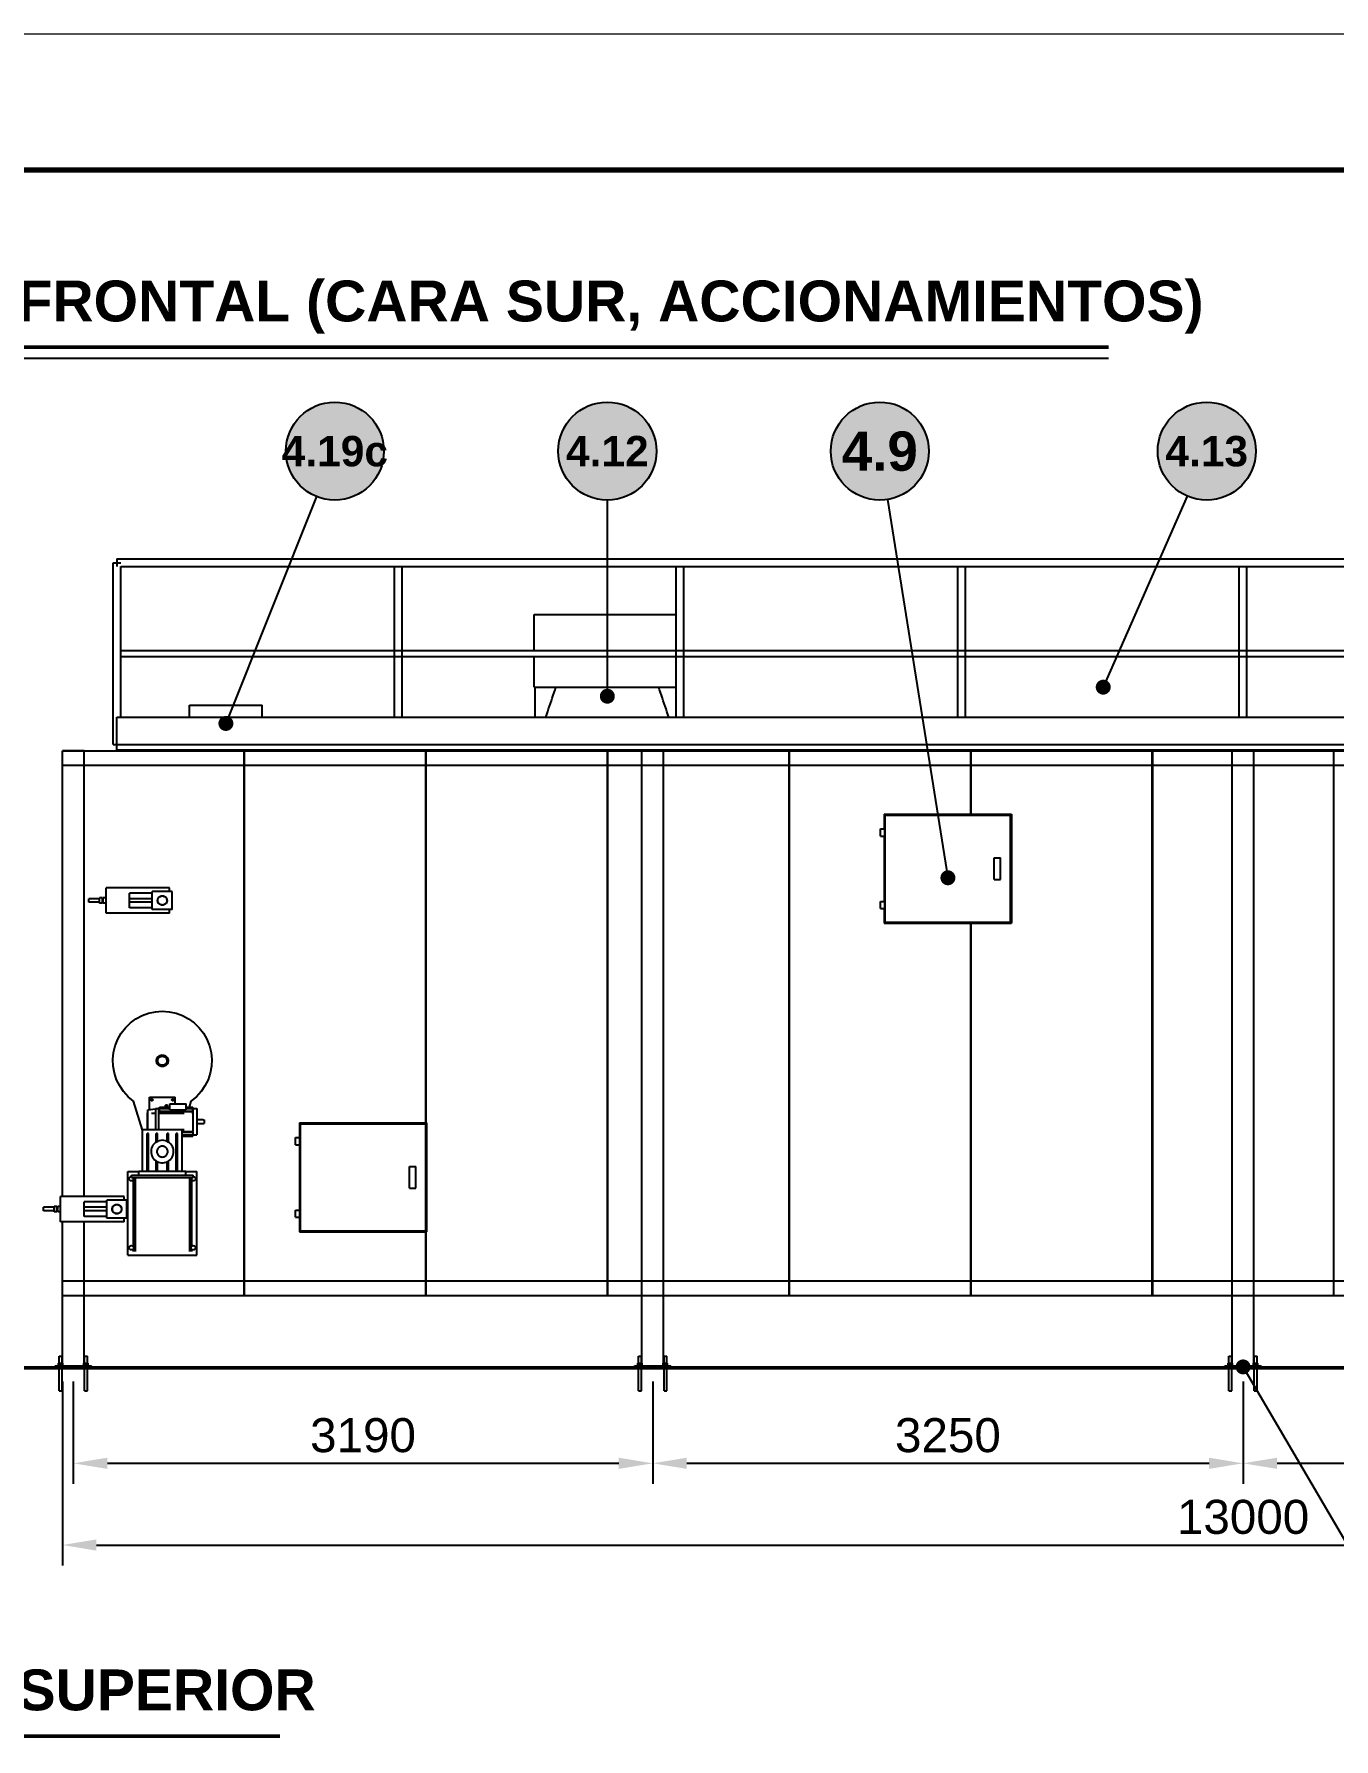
# Model space of a CAD drawing. Header units: millimetres. Extents: x 0 to 420, y 0 to 297.
# Drawn here: x 48.7 to 144.1, y 171.8 to 297 of the extents above; entities that cross this region are included whole.
import ezdxf
from ezdxf.enums import TextEntityAlignment as Align

# ---------------------------------------------------------------- set-up
doc = ezdxf.new("R2010")
doc.units = ezdxf.units.MM
doc.header["$LTSCALE"] = 0.5
for name, color, linetype, lineweight in [('CONTORNO', 7, 'CONTINUOUS', 50), ('COTAS', 7, 'CONTINUOUS', 25), ('FINO', 7, 'CONTINUOUS', 25), ('HOJA', 8, 'CONTINUOUS', 13), ('RECUADRO', 7, 'CONTINUOUS', 70), ('RELLENO', 9, 'CONTINUOUS', 13), ('TEXTO', 7, 'CONTINUOUS', 25)]:
    doc.layers.add(name, color=color, linetype=linetype, lineweight=lineweight)
doc.styles.add('NEGRITA', font='arialbd.ttf')
doc.styles.get("Standard").update_dxf_attribs({"font": 'arial.ttf'})
doc.dimstyles.new('IRAM', dxfattribs={"dimtxt": 2.5, "dimasz": 2.5, "dimexe": 1.5, "dimexo": 1, "dimgap": 0.8, "dimtad": 1, "dimdec": 1, "dimtxsty": 'Standard', "dimcen": 2.5, "dimazin": 3, "dimtfac": 1, "dimtmove": 0, "dimatfit": 3})

msp = doc.modelspace()

# ---------------------------------------------------------------- hatches: boundary and pattern name
at = {"layer": 'COTAS'}
h = msp.add_hatch(color=7, dxfattribs=at)
edge = h.paths.add_edge_path()
edge.add_arc((127.2, 249.04), 0.55, 0, 360)
h = msp.add_hatch(color=7, dxfattribs=at)
edge = h.paths.add_edge_path()
edge.add_arc((90.8, 248.3733), 0.55, 0, 360)
h = msp.add_hatch(color=7, dxfattribs=at)
edge = h.paths.add_edge_path()
edge.add_arc((62.8, 246.3733), 0.55, 0, 360)
h = msp.add_hatch(color=7, dxfattribs=at)
edge = h.paths.add_edge_path()
edge.add_arc((115.8, 235.04), 0.55, 0, 360)
h = msp.add_hatch(color=7, dxfattribs=at)
edge = h.paths.add_edge_path()
edge.add_arc((137.4667, 199.12), 0.55, 0, 360)
at = {"layer": 'RELLENO', "true_color": 0xffffff}
h = msp.add_hatch(color=7, dxfattribs=at)
edge = h.paths.add_edge_path()
edge.add_arc((70.8, 266.3733), 3.6, 0, 360)
h = msp.add_hatch(color=7, dxfattribs=at)
edge = h.paths.add_edge_path()
edge.add_arc((90.8, 266.3733), 3.6, 0, 360)
h = msp.add_hatch(color=7, dxfattribs=at)
edge = h.paths.add_edge_path()
edge.add_arc((110.8, 266.3733), 3.6, 0, 360)
h = msp.add_hatch(color=7, dxfattribs=at)
edge = h.paths.add_edge_path()
edge.add_arc((134.8, 266.3733), 3.6, 0, 360)

# ---------------------------------------------------------------- linework, layer by layer
at = {"layer": 'CONTORNO'}
for p, q in [((34, 274), (127.6, 274)), ((30.8, 199.04), (229.4667, 199.04)), ((34, 172), (66.76, 172))]:
    msp.add_line(p, q, dxfattribs=at)
at = {"layer": 'COTAS'}
for p, q in [((69.463, 263.0308), (62.8, 246.3733)), ((133.3544, 263.0763), (127.2, 249.04)), ((90.8, 262.7733), (90.8, 248.3733)), ((111.3673, 262.8183), (115.8, 235.04)), ((148.9795, 179.4791), (137.4667, 199.12))]:
    msp.add_line(p, q, dxfattribs=at)
for centre in [(70.8, 266.3733), (90.8, 266.3733), (110.8, 266.3733), (134.8, 266.3733)]:
    msp.add_circle(centre, 3.6, dxfattribs=at)
at = {"layer": 'FINO'}
for p, q in [((34, 273.2), (127.6, 273.2)), ((54.52, 244.84), (54.52, 258.1733)), ((54.8, 258.4533), (220.1333, 258.4533)), ((55.08, 246.84), (55.08, 257.8933)), ((55.08, 257.8933), (220.1333, 257.8933)), ((75.1867, 246.84), (75.1867, 257.8933)), ((75.7467, 246.84), (75.7467, 257.8933)), ((95.8533, 246.84), (95.8533, 257.8933)), ((96.4133, 246.84), (96.4133, 257.8933)), ((116.52, 246.84), (116.52, 257.8933)), ((117.08, 246.84), (117.08, 257.8933)), ((137.1867, 246.84), (137.1867, 257.8933)), ((137.7467, 246.84), (137.7467, 257.8933)), ((85.44, 251.7333), (85.44, 254.3733)), ((55.08, 251.7333), (220.1333, 251.7333)), ((55.08, 251.28), (220.1333, 251.28)), ((85.44, 249.04), (85.44, 251.28)), ((54.8, 244.84), (54.8, 246.84)), ((54.8, 246.84), (220.1333, 246.84)), ((60.1333, 246.84), (60.1333, 247.7067)), ((60.1333, 247.7067), (65.4667, 247.7067)), ((65.4667, 246.84), (65.4667, 247.7067)), ((50.8, 211.64), (50.8, 244.3733)), ((52.4, 244.3733), (50.8, 244.3733)), ((50.8, 211.64), (50.8, 244.3733)), ((50.8, 244.3733), (64.1133, 244.3733)), ((50.8, 243.3067), (50.8, 244.3733)), ((50.8, 244.3733), (224.1333, 244.3733)), ((52.4, 211.64), (52.4, 244.3733)), ((54.8, 244.44), (54.8, 244.84)), ((54.8, 244.84), (220.1333, 244.84)), ((54.8, 244.84), (220.1333, 244.84)), ((54.8, 244.44), (220.1333, 244.44)), ((60.1333, 244.3733), (60.1333, 244.44)), ((64.1133, 244.3733), (64.1133, 204.3733)), ((64.1533, 244.3733), (77.4467, 244.3733)), ((64.1533, 244.3733), (64.1533, 204.3733)), ((65.4667, 244.3733), (65.4667, 244.44)), ((77.4467, 244.3733), (77.4467, 217.04)), ((77.4867, 244.3733), (90.78, 244.3733)), ((77.4867, 244.3733), (77.4867, 217.04)), ((90.78, 244.3733), (90.78, 204.3733)), ((90.82, 244.3733), (104.1133, 244.3733)), ((90.82, 244.3733), (90.82, 204.3733)), ((93.3333, 199.3867), (93.3333, 244.3733)), ((94.9333, 244.3733), (93.3333, 244.3733)), ((94.9333, 199.3867), (94.9333, 244.3733)), ((104.1133, 244.3733), (104.1133, 204.3733)), ((104.1533, 244.3733), (117.4467, 244.3733)), ((104.1533, 244.3733), (104.1533, 204.3733)), ((117.4467, 244.3733), (117.4467, 239.7067)), ((117.4867, 244.3733), (130.78, 244.3733)), ((117.4867, 244.3733), (117.4867, 239.7067)), ((130.78, 244.3733), (130.78, 204.3733)), ((130.82, 244.3733), (144.1133, 244.3733)), ((130.82, 244.3733), (130.82, 204.3733)), ((136.6667, 199.3867), (136.6667, 244.3733)), ((138.2667, 244.3733), (136.6667, 244.3733)), ((138.2667, 199.3867), (138.2667, 244.3733)), ((144.1133, 244.3733), (144.1133, 204.3733)), ((50.8, 243.3067), (224.1333, 243.3067)), ((111.1333, 239.7067), (111.1333, 238.64)), ((111.1333, 239.7067), (117.4467, 239.7067)), ((111.1333, 239.7067), (111.1333, 238.64)), ((111.2, 231.7733), (111.2, 239.64)), ((111.2, 239.64), (120.4, 239.64)), ((117.4867, 239.7067), (117.4467, 239.7067)), ((117.4867, 239.7067), (120.4667, 239.7067)), ((120.4, 231.7733), (120.4, 239.64)), ((120.4667, 239.7067), (120.4667, 231.7067)), ((120.4667, 239.7067), (120.4667, 231.7067)), ((110.84, 238.1067), (110.84, 238.64)), ((111.1333, 238.1067), (111.1333, 233.3067)), ((111.1333, 238.1067), (111.1333, 233.3067)), ((111.16, 238.1067), (111.16, 238.64)), ((119.2, 234.9067), (119.2, 236.5067)), ((119.2, 236.5067), (119.6667, 236.5067)), ((119.6667, 234.9067), (119.6667, 236.5067)), ((58.6667, 234.3067), (54, 234.3067)), ((54, 232.44), (54, 234.3067)), ((58.6667, 234.04), (58.6667, 234.3067)), ((119.2, 234.9067), (119.6667, 234.9067)), ((53.52, 233.5067), (52.7333, 233.5067)), ((53.52, 233.24), (52.7333, 233.24)), ((53.7333, 233.5733), (53.52, 233.5733)), ((53.52, 233.1733), (53.52, 233.5733)), ((53.7333, 233.1733), (53.52, 233.1733)), ((53.7333, 233.1733), (53.7333, 233.5733)), ((53.7867, 233.5067), (53.7333, 233.5067)), ((53.7867, 233.24), (53.7333, 233.24)), ((54, 233.5733), (53.7867, 233.5733)), ((53.7867, 233.1733), (53.7867, 233.5733)), ((54, 233.1733), (53.7867, 233.1733)), ((55.7333, 232.84), (55.7333, 233.9067)), ((57.4, 233.9067), (55.7333, 233.9067)), ((57.4, 233.5067), (55.7333, 233.5067)), ((57.4, 233.24), (55.7333, 233.24)), ((58.8667, 234.04), (57.4, 234.04)), ((57.4, 232.7067), (57.4, 234.04)), ((58.8667, 232.7067), (58.8667, 234.04)), ((110.84, 232.7733), (110.84, 233.3067)), ((111.16, 232.7733), (111.16, 233.3067)), ((58.6667, 232.44), (54, 232.44)), ((57.4, 232.84), (55.7333, 232.84)), ((58.8667, 232.7067), (57.4, 232.7067)), ((58.6667, 232.44), (58.6667, 232.7067)), ((111.1333, 232.7733), (111.1333, 231.7067)), ((111.1333, 232.7733), (111.1333, 231.7067)), ((111.1333, 231.7067), (117.4467, 231.7067)), ((111.2, 231.7733), (120.4, 231.7733)), ((117.4467, 231.7067), (117.4467, 204.3733)), ((117.4867, 231.7067), (117.4467, 231.7067)), ((117.4867, 231.7067), (120.4667, 231.7067)), ((117.4867, 231.7067), (117.4867, 204.3733)), ((56.6667, 216.5053), (56.0293, 218.6387)), ((57.0667, 217.9867), (57.6427, 218.072)), ((57.2, 218.0067), (57.2, 218.9333)), ((57.2, 218.9333), (59.0667, 218.9333)), ((57.6427, 218.0933), (57.8587, 218.0933)), ((57.8587, 218.0507), (57.9307, 218.0507)), ((57.9307, 218.1307), (57.9307, 218.2)), ((57.9307, 218.2), (58.6867, 218.2)), ((57.9307, 218.108), (57.9307, 218.1307)), ((57.9307, 218.1307), (58.6867, 218.1307)), ((57.9307, 217.9107), (57.9307, 218.108)), ((57.9307, 218.108), (58.6867, 218.108)), ((57.9307, 217.8667), (57.9307, 217.908)), ((57.9307, 217.908), (60.3787, 217.908)), ((57.9307, 217.7333), (57.9307, 217.8667)), ((57.9307, 217.8667), (60.3787, 217.8667)), ((58.3547, 218.2), (58.3547, 218.3333)), ((58.5147, 218.2), (58.5147, 218.3333)), ((58.6867, 217.9867), (58.6867, 218.4347)), ((58.6867, 218.4347), (59.8747, 218.4347)), ((58.6867, 217.9867), (59.8747, 217.9867)), ((59.0667, 218.4347), (59.0667, 218.9333)), ((59.8747, 217.9867), (59.8747, 218.4347)), ((59.8747, 218.2), (60.3787, 218.2)), ((59.8747, 218.1307), (60.3787, 218.1307)), ((59.8747, 218.108), (60.3787, 218.108)), ((60.2373, 218.6387), (60.1067, 218.2)), ((60.3787, 218.1307), (60.3787, 218.2)), ((60.3787, 218.108), (60.3787, 218.1307)), ((60.3787, 217.9107), (60.3787, 218.108)), ((60.3787, 218.0933), (60.6667, 218.0933)), ((60.3787, 217.8667), (60.3787, 217.908)), ((60.3787, 217.716), (60.3787, 217.8667)), ((57.0467, 216.5333), (57.0467, 217.7733)), ((57.0467, 217.7733), (57.0667, 217.7733)), ((57.6427, 217.7333), (57.3333, 217.7333)), ((59.7333, 217.7333), (57.8587, 217.7333)), ((60.6667, 217.26), (60.7467, 217.26)), ((60.6667, 217.0067), (61.2, 217.0067)), ((60.7467, 217.2333), (60.7467, 217.2867)), ((60.7467, 217.2867), (61.12, 217.2867)), ((61.12, 217.2333), (61.12, 217.2867)), ((61.12, 217.26), (61.2, 217.26)), ((68.2, 217.04), (68.2, 215.9733)), ((68.2, 217.04), (77.4467, 217.04)), ((68.2, 217.04), (68.2, 215.9733)), ((68.2667, 209.1067), (68.2667, 216.9733)), ((68.2667, 216.9733), (77.4667, 216.9733)), ((77.4867, 217.04), (77.4467, 217.04)), ((77.4667, 209.1067), (77.4667, 216.9733)), ((77.4867, 217.04), (77.5333, 217.04)), ((77.5333, 217.04), (77.5333, 209.04)), ((77.5333, 217.04), (77.5333, 209.04)), ((56.6667, 213.4667), (56.6667, 216.5333)), ((59.6, 216.5333), (56.6667, 216.5333)), ((57.0133, 213.4667), (57.0133, 216.2667)), ((57.12, 216.2667), (57.0133, 216.2667)), ((57.12, 213.4667), (57.12, 216.2667)), ((57.68, 215.624), (57.68, 216.2667)), ((57.7867, 216.2667), (57.68, 216.2667)), ((57.7867, 215.684), (57.7867, 216.2667)), ((58.48, 215.684), (58.48, 216.2667)), ((58.5867, 216.2667), (58.48, 216.2667)), ((58.5867, 215.624), (58.5867, 216.2667)), ((59.1467, 213.4667), (59.1467, 216.2667)), ((59.2533, 216.2667), (59.1467, 216.2667)), ((59.2533, 213.4667), (59.2533, 216.2667)), ((59.6, 213.4667), (59.6, 216.5333)), ((59.7333, 216.5333), (59.6, 216.5333)), ((59.6, 216.4), (60.3787, 216.4)), ((59.6, 216.3587), (60.3787, 216.3587)), ((59.6, 216.1587), (60.3787, 216.1587)), ((59.6, 216.136), (60.3787, 216.136)), ((59.6, 216.0667), (60.3787, 216.0667)), ((60.3787, 216.5507), (60.3787, 216.4)), ((60.3787, 216.3587), (60.3787, 216.4)), ((60.3787, 216.356), (60.3787, 216.1587)), ((60.3787, 216.1733), (60.6667, 216.1733)), ((60.3787, 216.136), (60.3787, 216.1587)), ((60.3787, 216.136), (60.3787, 216.0667)), ((67.9067, 215.44), (67.9067, 215.9733)), ((68.2, 215.44), (68.2, 210.64)), ((68.2, 215.44), (68.2, 210.64)), ((68.2267, 215.44), (68.2267, 215.9733)), ((57.68, 213.4667), (57.68, 214.2427)), ((57.7867, 213.4667), (57.7867, 214.1827)), ((58.48, 213.4667), (58.48, 214.1827)), ((58.5867, 213.4667), (58.5867, 214.2427)), ((55.6, 207.3333), (55.6, 213.4667)), ((55.6, 213.4667), (56.4, 213.4667)), ((55.8667, 213.04), (55.8667, 213.2)), ((55.8667, 213.2), (60.4, 213.2)), ((55.8667, 213.04), (60.4, 213.04)), ((56, 213.04), (56, 207.9547)), ((56.1333, 213.04), (56.1333, 207.6)), ((56.4, 213.2), (56.4, 213.4667)), ((59.8667, 213.4667), (56.4, 213.4667)), ((56.6133, 213.0267), (56.6133, 213.04)), ((56.6133, 213.0267), (56.8533, 213.0267)), ((56.8533, 213.0267), (56.8533, 213.04)), ((59.4133, 213.0267), (59.4133, 213.04)), ((59.4133, 213.0267), (59.6533, 213.0267)), ((59.6533, 213.0267), (59.6533, 213.04)), ((59.8667, 213.2), (59.8667, 213.4667)), ((59.8667, 213.4667), (60.6667, 213.4667)), ((60.1333, 213.04), (60.1333, 207.6)), ((60.2667, 213.04), (60.2667, 207.9547)), ((60.4, 213.04), (60.4, 213.2)), ((60.6667, 207.3333), (60.6667, 213.4667)), ((76.2667, 212.24), (76.2667, 213.84)), ((76.2667, 213.84), (76.7333, 213.84)), ((76.7333, 212.24), (76.7333, 213.84)), ((55.3333, 211.64), (50.6667, 211.64)), ((50.6667, 209.7733), (50.6667, 211.64)), ((55.3333, 211.3733), (55.3333, 211.64)), ((76.2667, 212.24), (76.7333, 212.24)), ((50.1867, 210.84), (49.4, 210.84)), ((50.1867, 210.5733), (49.4, 210.5733)), ((50.4, 210.9067), (50.1867, 210.9067)), ((50.1867, 210.5067), (50.1867, 210.9067)), ((50.4, 210.5067), (50.1867, 210.5067)), ((50.4, 210.5067), (50.4, 210.9067)), ((50.4533, 210.84), (50.4, 210.84)), ((50.4533, 210.5733), (50.4, 210.5733)), ((50.6667, 210.9067), (50.4533, 210.9067)), ((50.4533, 210.5067), (50.4533, 210.9067)), ((50.6667, 210.5067), (50.4533, 210.5067)), ((52.4, 210.84), (52.4, 211.24)), ((52.4, 210.1733), (52.4, 211.24)), ((54.0667, 211.24), (52.4, 211.24)), ((54.0667, 210.84), (52.4, 210.84)), ((52.4, 210.1733), (52.4, 210.5733)), ((54.0667, 210.5733), (52.4, 210.5733)), ((55.5333, 211.3733), (54.0667, 211.3733)), ((54.0667, 210.04), (54.0667, 211.3733)), ((55.5333, 210.04), (55.5333, 211.3733)), ((67.9067, 210.1067), (67.9067, 210.64)), ((68.2267, 210.1067), (68.2267, 210.64)), ((55.3333, 209.7733), (50.6667, 209.7733)), ((50.8, 199.3867), (50.8, 209.7733)), ((50.8, 204.3733), (50.8, 209.7733)), ((54.0667, 210.1733), (52.4, 210.1733)), ((52.4, 199.3867), (52.4, 209.7733)), ((55.5333, 210.04), (54.0667, 210.04)), ((55.3333, 209.7733), (55.3333, 210.04)), ((68.2, 210.1067), (68.2, 209.04)), ((68.2, 210.1067), (68.2, 209.04)), ((68.2667, 209.1067), (77.4667, 209.1067)), ((68.2, 209.04), (77.4467, 209.04)), ((77.4467, 209.04), (77.4467, 204.3733)), ((77.4867, 209.04), (77.4467, 209.04)), ((77.4867, 209.04), (77.5333, 209.04)), ((77.4867, 209.04), (77.4867, 204.3733)), ((55.6, 207.3333), (60.6667, 207.3333)), ((56, 207.7787), (56, 207.6)), ((60.2667, 207.7787), (60.2667, 207.6)), ((50.8, 204.3733), (50.8, 205.44)), ((50.8, 205.44), (214.2667, 205.44)), ((50.8, 204.3733), (64.1133, 204.3733)), ((50.8, 204.3733), (215.3333, 204.3733)), ((64.1533, 204.3733), (77.4467, 204.3733)), ((77.4867, 204.3733), (90.78, 204.3733)), ((90.82, 204.3733), (104.1133, 204.3733)), ((104.1533, 204.3733), (117.4467, 204.3733)), ((117.4867, 204.3733), (130.78, 204.3733)), ((130.82, 204.3733), (144.1133, 204.3733)), ((50.2667, 199.04), (50.2667, 199.2)), ((50.2667, 199.2), (52.9333, 199.2)), ((50.4667, 199.2), (50.4667, 199.24)), ((50.5067, 199.2), (50.5067, 199.3867)), ((50.5067, 199.3867), (50.8267, 199.3867)), ((50.56, 199.3867), (50.56, 199.9067)), ((50.7733, 199.3867), (50.7733, 199.9067)), ((50.8267, 199.2), (50.8267, 199.3867)), ((50.8667, 199.2), (50.8667, 199.24)), ((52.3333, 199.2), (52.3333, 199.24)), ((52.3733, 199.2), (52.3733, 199.3867)), ((52.3733, 199.3867), (52.6933, 199.3867)), ((52.4267, 199.3867), (52.4267, 199.9067)), ((52.64, 199.3867), (52.64, 199.9067)), ((52.6933, 199.2), (52.6933, 199.3867)), ((52.7333, 199.2), (52.7333, 199.24)), ((52.9333, 199.04), (52.9333, 199.2)), ((92.8, 199.04), (92.8, 199.2)), ((92.8, 199.2), (95.4667, 199.2)), ((93, 199.2), (93, 199.24)), ((93.04, 199.2), (93.04, 199.3867)), ((93.04, 199.3867), (93.36, 199.3867)), ((93.0933, 199.3867), (93.0933, 199.9067)), ((93.3067, 199.3867), (93.3067, 199.9067)), ((93.36, 199.2), (93.36, 199.3867)), ((93.4, 199.2), (93.4, 199.24)), ((94.8667, 199.2), (94.8667, 199.24)), ((94.9067, 199.2), (94.9067, 199.3867)), ((94.9067, 199.3867), (95.2267, 199.3867)), ((94.96, 199.3867), (94.96, 199.9067)), ((95.1733, 199.3867), (95.1733, 199.9067)), ((95.2267, 199.2), (95.2267, 199.3867)), ((95.2667, 199.2), (95.2667, 199.24)), ((95.4667, 199.04), (95.4667, 199.2)), ((136.1333, 199.04), (136.1333, 199.2)), ((136.1333, 199.2), (138.8, 199.2)), ((136.3333, 199.2), (136.3333, 199.24)), ((136.3733, 199.2), (136.3733, 199.3867)), ((136.3733, 199.3867), (136.6933, 199.3867)), ((136.4267, 199.3867), (136.4267, 199.9067)), ((136.64, 199.3867), (136.64, 199.9067)), ((136.6933, 199.2), (136.6933, 199.3867)), ((136.7333, 199.2), (136.7333, 199.24)), ((138.2, 199.2), (138.2, 199.24)), ((138.24, 199.2), (138.24, 199.3867)), ((138.24, 199.3867), (138.56, 199.3867)), ((138.2933, 199.3867), (138.2933, 199.9067)), ((138.5067, 199.3867), (138.5067, 199.9067)), ((138.56, 199.2), (138.56, 199.3867)), ((138.6, 199.2), (138.6, 199.24)), ((138.8, 199.04), (138.8, 199.2)), ((50.2667, 199.04), (52.9333, 199.04)), ((50.56, 197.3733), (50.56, 199.04)), ((50.7733, 197.3733), (50.7733, 199.04)), ((52.4267, 197.3733), (52.4267, 199.04)), ((52.64, 197.3733), (52.64, 199.04)), ((92.8, 199.04), (95.4667, 199.04)), ((93.0933, 197.3733), (93.0933, 199.04)), ((93.3067, 197.3733), (93.3067, 199.04)), ((94.96, 197.3733), (94.96, 199.04)), ((95.1733, 197.3733), (95.1733, 199.04)), ((136.1333, 199.04), (138.8, 199.04)), ((136.4267, 197.3733), (136.4267, 199.04)), ((136.64, 197.3733), (136.64, 199.04)), ((138.2933, 197.3733), (138.2933, 199.04)), ((138.5067, 197.3733), (138.5067, 199.04))]:
    msp.add_line(p, q, dxfattribs=at)
for points in [[(54.52, 258.1733), (54.66, 258.1733), (54.8, 258.1733), (54.94, 258.1733), (55.08, 258.1733)], [(54.8, 258.4533), (54.8, 258.3133), (54.8, 258.1733), (54.8, 258.0333), (54.8, 257.8933)], [(85.44, 254.3733), (85.64, 254.3733), (85.84, 254.3733), (86.0413, 254.3733), (86.2413, 254.3733), (86.4413, 254.3733), (86.6413, 254.3733), (86.8413, 254.3733), (87.0427, 254.3733), (87.2427, 254.3733), (87.4427, 254.3733), (87.6427, 254.3733), (87.8427, 254.3733), (88.0427, 254.3733), (88.244, 254.3733), (88.444, 254.3733), (88.644, 254.3733), (88.844, 254.3733), (89.044, 254.3733), (89.2453, 254.3733), (89.4453, 254.3733), (89.6453, 254.3733), (89.8453, 254.3733), (90.0453, 254.3733), (90.2467, 254.3733), (90.4467, 254.3733), (90.6467, 254.3733), (90.8467, 254.3733), (91.0467, 254.3733), (91.248, 254.3733), (91.448, 254.3733), (91.648, 254.3733), (91.848, 254.3733), (92.048, 254.3733), (92.2493, 254.3733), (92.4493, 254.3733), (92.6493, 254.3733), (92.8493, 254.3733), (93.0493, 254.3733), (93.2507, 254.3733), (93.4507, 254.3733), (93.6507, 254.3733), (93.8507, 254.3733), (94.0507, 254.3733), (94.2507, 254.3733), (94.452, 254.3733), (94.652, 254.3733), (94.852, 254.3733), (95.052, 254.3733), (95.252, 254.3733), (95.4533, 254.3733), (95.6533, 254.3733), (95.8533, 254.3733)], [(85.44, 249.04), (85.64, 249.04), (85.84, 249.04), (86.0413, 249.04), (86.2413, 249.04), (86.4413, 249.04), (86.6413, 249.04), (86.8413, 249.04), (87.0427, 249.04), (87.2427, 249.04), (87.4427, 249.04), (87.6427, 249.04), (87.8427, 249.04), (88.0427, 249.04), (88.244, 249.04), (88.444, 249.04), (88.644, 249.04), (88.844, 249.04), (89.044, 249.04), (89.2453, 249.04), (89.4453, 249.04), (89.6453, 249.04), (89.8453, 249.04), (90.0453, 249.04), (90.2467, 249.04), (90.4467, 249.04), (90.6467, 249.04), (90.8467, 249.04), (91.0467, 249.04), (91.248, 249.04), (91.448, 249.04), (91.648, 249.04), (91.848, 249.04), (92.048, 249.04), (92.2493, 249.04), (92.4493, 249.04), (92.6493, 249.04), (92.8493, 249.04), (93.0493, 249.04), (93.2507, 249.04), (93.4507, 249.04), (93.6507, 249.04), (93.8507, 249.04), (94.0507, 249.04), (94.2507, 249.04), (94.452, 249.04), (94.652, 249.04), (94.852, 249.04), (95.052, 249.04), (95.252, 249.04), (95.4533, 249.04), (95.6533, 249.04), (95.8533, 249.04)], [(85.4667, 249.04), (85.4667, 248.84), (85.4667, 248.64), (85.4667, 248.44), (85.4667, 248.24), (85.4667, 248.04), (85.4667, 247.84), (85.4667, 247.64), (85.4667, 247.44), (85.4667, 247.24), (85.4667, 247.04), (85.4667, 246.84)], [(86.292, 246.84), (86.3587, 247.04), (86.4267, 247.24), (86.4933, 247.44), (86.56, 247.64), (86.6267, 247.84), (86.6947, 248.04), (86.7613, 248.24), (86.828, 248.44), (86.8947, 248.64), (86.9613, 248.84), (87.0293, 249.04)], [(95.308, 246.84), (95.2413, 247.04), (95.1733, 247.24), (95.1067, 247.44), (95.04, 247.64), (94.9733, 247.84), (94.9053, 248.04), (94.8387, 248.24), (94.772, 248.44), (94.7053, 248.64), (94.6387, 248.84), (94.5707, 249.04)], [(54.52, 244.84), (54.5893, 244.84), (54.66, 244.84), (54.7307, 244.84), (54.8, 244.84)], [(85.4667, 244.3733), (85.472, 244.3893), (85.4773, 244.4067), (85.484, 244.424), (85.4893, 244.44)], [(85.4667, 244.44), (85.4667, 244.424), (85.4667, 244.4067), (85.4667, 244.3893), (85.4667, 244.3733)], [(96.1333, 244.3733), (96.128, 244.3893), (96.1227, 244.4067), (96.116, 244.424), (96.1107, 244.44)], [(96.1333, 244.3733), (96.1333, 244.3893), (96.1333, 244.4067), (96.1333, 244.424), (96.1333, 244.44)], [(110.84, 238.64), (110.92, 238.64), (111, 238.64), (111.08, 238.64), (111.16, 238.64)], [(110.84, 238.1067), (110.92, 238.1067), (111, 238.1067), (111.08, 238.1067), (111.16, 238.1067)], [(52.7333, 233.24), (52.7333, 233.3067), (52.7333, 233.3733), (52.7333, 233.44), (52.7333, 233.5067)], [(58.1333, 233.72), (58.1813, 233.716), (58.2293, 233.7067), (58.2747, 233.6907), (58.3173, 233.6667), (58.356, 233.6387), (58.3907, 233.6053), (58.4213, 233.5667), (58.4453, 233.5253), (58.4627, 233.48), (58.4747, 233.4333), (58.48, 233.3853), (58.4787, 233.3373), (58.4693, 233.2893), (58.4547, 233.244), (58.4333, 233.2), (58.4067, 233.16), (58.3747, 233.124), (58.3373, 233.0933), (58.296, 233.0667), (58.252, 233.048), (58.2053, 233.0347), (58.1573, 233.028), (58.1093, 233.028), (58.0613, 233.0347), (58.0147, 233.048), (57.9707, 233.0667), (57.9293, 233.0933), (57.892, 233.124), (57.86, 233.16), (57.8333, 233.2), (57.812, 233.244), (57.7973, 233.2893), (57.788, 233.3373), (57.7867, 233.3853), (57.792, 233.4333), (57.804, 233.48), (57.8213, 233.5253), (57.8453, 233.5667), (57.876, 233.6053), (57.9107, 233.6387), (57.9493, 233.6667), (57.992, 233.6907), (58.0373, 233.7067), (58.0853, 233.716), (58.1333, 233.72)], [(58.1333, 233.7067), (58.18, 233.704), (58.2253, 233.6933), (58.2693, 233.6773), (58.3093, 233.656), (58.348, 233.6293), (58.3813, 233.596), (58.4093, 233.56), (58.4333, 233.52), (58.4507, 233.476), (58.4613, 233.4307), (58.4667, 233.3853), (58.4653, 233.3387), (58.4573, 233.2933), (58.4427, 233.248), (58.4227, 233.2067), (58.396, 233.168), (58.3653, 233.1333), (58.3293, 233.104), (58.2893, 233.0787), (58.248, 233.06), (58.2027, 233.0467), (58.156, 233.0413), (58.1107, 233.0413), (58.064, 233.0467), (58.0187, 233.06), (57.9773, 233.0787), (57.9373, 233.104), (57.9013, 233.1333), (57.8707, 233.168), (57.844, 233.2067), (57.824, 233.248), (57.8093, 233.2933), (57.8013, 233.3387), (57.8, 233.3853), (57.8053, 233.4307), (57.816, 233.476), (57.8333, 233.52), (57.8573, 233.56), (57.8853, 233.596), (57.9187, 233.6293), (57.9573, 233.656), (57.9973, 233.6773), (58.0413, 233.6933), (58.0867, 233.704), (58.1333, 233.7067)], [(110.84, 233.3067), (110.92, 233.3067), (111, 233.3067), (111.08, 233.3067), (111.16, 233.3067)], [(110.84, 232.7733), (110.92, 232.7733), (111, 232.7733), (111.08, 232.7733), (111.16, 232.7733)], [(56.0293, 218.6387), (55.636, 218.9627), (55.292, 219.3373), (55.0027, 219.756), (54.776, 220.212), (54.6147, 220.6947), (54.5227, 221.1947), (54.5027, 221.704), (54.552, 222.2107), (54.672, 222.704), (54.8613, 223.1773), (55.1133, 223.6187), (55.4253, 224.0213), (55.7907, 224.376), (56.2013, 224.676), (56.6493, 224.916), (57.128, 225.0907), (57.6253, 225.1973), (58.1333, 225.2333), (58.6413, 225.1973), (59.1387, 225.0907), (59.6173, 224.916), (60.0653, 224.676), (60.476, 224.376), (60.8413, 224.0213), (61.1533, 223.6187), (61.4053, 223.1773), (61.5947, 222.704), (61.7147, 222.2107), (61.764, 221.704), (61.744, 221.1947), (61.652, 220.6947), (61.4907, 220.212), (61.264, 219.756), (60.9747, 219.3373), (60.6307, 218.9627), (60.2373, 218.6387)], [(58.1333, 222.0267), (58.1933, 222.0227), (58.2507, 222.0107), (58.3067, 221.9893), (58.36, 221.9613), (58.408, 221.9267), (58.4507, 221.8853), (58.4867, 221.8387), (58.5173, 221.7867), (58.5387, 221.732), (58.5533, 221.6747), (58.56, 221.6147), (58.5573, 221.556), (58.5467, 221.4973), (58.5293, 221.44), (58.5027, 221.3867), (58.4693, 221.3373), (58.4293, 221.2933), (58.384, 221.2547), (58.3333, 221.2227), (58.2787, 221.1987), (58.2227, 221.1827), (58.1627, 221.1747), (58.104, 221.1747), (58.044, 221.1827), (57.988, 221.1987), (57.9333, 221.2227), (57.8827, 221.2547), (57.8373, 221.2933), (57.7973, 221.3373), (57.764, 221.3867), (57.7373, 221.44), (57.72, 221.4973), (57.7093, 221.556), (57.7067, 221.6147), (57.7133, 221.6747), (57.728, 221.732), (57.7493, 221.7867), (57.78, 221.8387), (57.816, 221.8853), (57.8587, 221.9267), (57.9067, 221.9613), (57.96, 221.9893), (58.016, 222.0107), (58.0733, 222.0227), (58.1333, 222.0267)], [(58.1333, 222), (58.1907, 221.996), (58.2467, 221.984), (58.3, 221.964), (58.3493, 221.936), (58.3947, 221.9027), (58.436, 221.8613), (58.4693, 221.816), (58.4973, 221.7667), (58.5173, 221.7133), (58.5293, 221.6573), (58.5333, 221.6), (58.5293, 221.5427), (58.5173, 221.4867), (58.4973, 221.4333), (58.4693, 221.384), (58.436, 221.3387), (58.3947, 221.2973), (58.3493, 221.264), (58.3, 221.236), (58.2467, 221.216), (58.1907, 221.204), (58.1333, 221.2), (58.076, 221.204), (58.02, 221.216), (57.9667, 221.236), (57.9173, 221.264), (57.872, 221.2973), (57.8307, 221.3387), (57.7973, 221.384), (57.7693, 221.4333), (57.7493, 221.4867), (57.7373, 221.5427), (57.7333, 221.6), (57.7373, 221.6573), (57.7493, 221.7133), (57.7693, 221.7667), (57.7973, 221.816), (57.8307, 221.8613), (57.872, 221.9027), (57.9173, 221.936), (57.9667, 221.964), (58.02, 221.984), (58.076, 221.996), (58.1333, 222)], [(58.1333, 221.9333), (58.18, 221.9307), (58.2253, 221.92), (58.2693, 221.904), (58.3093, 221.8827), (58.348, 221.856), (58.3813, 221.8227), (58.4093, 221.7867), (58.4333, 221.7467), (58.4507, 221.7027), (58.4613, 221.6573), (58.4667, 221.612), (58.4653, 221.5653), (58.4573, 221.52), (58.4427, 221.4747), (58.4227, 221.4333), (58.396, 221.3947), (58.3653, 221.36), (58.3293, 221.3307), (58.2893, 221.3053), (58.248, 221.2867), (58.2027, 221.2733), (58.156, 221.268), (58.1107, 221.268), (58.064, 221.2733), (58.0187, 221.2867), (57.9773, 221.3053), (57.9373, 221.3307), (57.9013, 221.36), (57.8707, 221.3947), (57.844, 221.4333), (57.824, 221.4747), (57.8093, 221.52), (57.8013, 221.5653), (57.8, 221.612), (57.8053, 221.6573), (57.816, 221.7027), (57.8333, 221.7467), (57.8573, 221.7867), (57.8853, 221.8227), (57.9187, 221.856), (57.9573, 221.8827), (57.9973, 221.904), (58.0413, 221.92), (58.0867, 221.9307), (58.1333, 221.9333)], [(57.0667, 216.5333), (57.0667, 216.7413), (57.0667, 216.948), (57.0667, 217.156), (57.0667, 217.364), (57.0667, 217.572), (57.0667, 217.7787), (57.0667, 217.9867)], [(57.36, 218.8), (57.3693, 218.8), (57.3787, 218.7973), (57.3867, 218.7947), (57.3947, 218.7893), (57.4027, 218.784), (57.4093, 218.7773), (57.4147, 218.7707), (57.42, 218.7627), (57.424, 218.7533), (57.4253, 218.7453), (57.4267, 218.736), (57.4267, 218.7267), (57.4253, 218.7173), (57.4213, 218.708), (57.4173, 218.7), (57.412, 218.692), (57.4067, 218.6853), (57.3987, 218.68), (57.3907, 218.6747), (57.3827, 218.6707), (57.3733, 218.668), (57.364, 218.6667), (57.356, 218.6667), (57.3467, 218.668), (57.3373, 218.6707), (57.3293, 218.6747), (57.3213, 218.68), (57.3133, 218.6853), (57.308, 218.692), (57.3027, 218.7), (57.2987, 218.708), (57.2947, 218.7173), (57.2933, 218.7267), (57.2933, 218.736), (57.2947, 218.7453), (57.296, 218.7533), (57.3, 218.7627), (57.3053, 218.7707), (57.3107, 218.7773), (57.3173, 218.784), (57.3253, 218.7893), (57.3333, 218.7947), (57.3413, 218.7973), (57.3507, 218.8), (57.36, 218.8)], [(57.6427, 218.0933), (57.6427, 217.8707), (57.6427, 217.648), (57.6427, 217.4253), (57.6427, 217.2013), (57.6427, 216.9787), (57.6427, 216.756), (57.6427, 216.5333)], [(57.8587, 218.0933), (57.8587, 217.8707), (57.8587, 217.648), (57.8587, 217.4253), (57.8587, 217.2013), (57.8587, 216.9787), (57.8587, 216.756), (57.8587, 216.5333)], [(58.5147, 218.3333), (58.4747, 218.3333), (58.4347, 218.3333), (58.3947, 218.3333), (58.3547, 218.3333)], [(58.3547, 218.3333), (58.3947, 218.3333), (58.4347, 218.3333), (58.4747, 218.3333), (58.5147, 218.3333)], [(58.9067, 218.8), (58.916, 218.8), (58.9253, 218.7973), (58.9333, 218.7947), (58.9413, 218.7893), (58.9493, 218.784), (58.956, 218.7773), (58.9613, 218.7707), (58.9667, 218.7627), (58.9707, 218.7533), (58.972, 218.7453), (58.9733, 218.736), (58.9733, 218.7267), (58.972, 218.7173), (58.968, 218.708), (58.964, 218.7), (58.9587, 218.692), (58.9533, 218.6853), (58.9453, 218.68), (58.9373, 218.6747), (58.9293, 218.6707), (58.92, 218.668), (58.9107, 218.6667), (58.9027, 218.6667), (58.8933, 218.668), (58.884, 218.6707), (58.876, 218.6747), (58.868, 218.68), (58.86, 218.6853), (58.8547, 218.692), (58.8493, 218.7), (58.8453, 218.708), (58.8413, 218.7173), (58.84, 218.7267), (58.84, 218.736), (58.8413, 218.7453), (58.8427, 218.7533), (58.8467, 218.7627), (58.852, 218.7707), (58.8573, 218.7773), (58.864, 218.784), (58.872, 218.7893), (58.88, 218.7947), (58.888, 218.7973), (58.8973, 218.8), (58.9067, 218.8)], [(60.3787, 218.0933), (60.3787, 218.0467), (60.3787, 218.0013), (60.3787, 217.9547), (60.3787, 217.908)], [(60.3787, 217.8667), (60.3787, 217.6573), (60.3787, 217.448), (60.3787, 217.2387), (60.3787, 217.028), (60.3787, 216.8187), (60.3787, 216.6093), (60.3787, 216.4)], [(60.6667, 218.0933), (60.6667, 217.88), (60.6667, 217.6667), (60.6667, 217.4533), (60.6667, 217.24), (60.6667, 217.0267), (60.6667, 216.8133), (60.6667, 216.6), (60.6667, 216.3867), (60.6667, 216.1733)], [(61.2, 217.26), (61.2, 217.1973), (61.2, 217.1333), (61.2, 217.0693), (61.2, 217.0067)], [(58.1333, 215.76), (58.0187, 215.752), (57.9053, 215.728), (57.7973, 215.688), (57.6947, 215.6347), (57.6013, 215.5667), (57.5187, 215.4867), (57.448, 215.396), (57.3907, 215.296), (57.3467, 215.1893), (57.3187, 215.0773), (57.3067, 214.9627), (57.3107, 214.8467), (57.3307, 214.7333), (57.3667, 214.624), (57.4173, 214.52), (57.4813, 214.424), (57.5587, 214.3387), (57.648, 214.264), (57.7453, 214.204), (57.8507, 214.156), (57.9613, 214.1253), (58.076, 214.1093), (58.1907, 214.1093), (58.3053, 214.1253), (58.416, 214.156), (58.5213, 214.204), (58.6187, 214.264), (58.708, 214.3387), (58.7853, 214.424), (58.8493, 214.52), (58.9, 214.624), (58.936, 214.7333), (58.956, 214.8467), (58.96, 214.9627), (58.948, 215.0773), (58.92, 215.1893), (58.876, 215.296), (58.8187, 215.396), (58.748, 215.4867), (58.6653, 215.5667), (58.572, 215.6347), (58.4693, 215.688), (58.3613, 215.728), (58.248, 215.752), (58.1333, 215.76)], [(60.3787, 216.3587), (60.3787, 216.312), (60.3787, 216.2653), (60.3787, 216.22), (60.3787, 216.1733)], [(67.9067, 215.9733), (67.9867, 215.9733), (68.0667, 215.9733), (68.1467, 215.9733), (68.2267, 215.9733)], [(67.9067, 215.44), (67.9867, 215.44), (68.0667, 215.44), (68.1467, 215.44), (68.2267, 215.44)], [(58.1333, 215.3333), (58.076, 215.3293), (58.02, 215.3173), (57.9667, 215.2973), (57.9173, 215.2693), (57.872, 215.236), (57.8307, 215.1947), (57.7973, 215.1493), (57.7693, 215.1), (57.7493, 215.0467), (57.7373, 214.9907), (57.7333, 214.9333), (57.7373, 214.876), (57.7493, 214.82), (57.7693, 214.7667), (57.7973, 214.7173), (57.8307, 214.672), (57.872, 214.6307), (57.9173, 214.5973), (57.9667, 214.5693), (58.02, 214.5493), (58.076, 214.5373), (58.1333, 214.5333), (58.1907, 214.5373), (58.2467, 214.5493), (58.3, 214.5693), (58.3493, 214.5973), (58.3947, 214.6307), (58.436, 214.672), (58.4693, 214.7173), (58.4973, 214.7667), (58.5173, 214.82), (58.5293, 214.876), (58.5333, 214.9333), (58.5293, 214.9907), (58.5173, 215.0467), (58.4973, 215.1), (58.4693, 215.1493), (58.436, 215.1947), (58.3947, 215.236), (58.3493, 215.2693), (58.3, 215.2973), (58.2467, 215.3173), (58.1907, 215.3293), (58.1333, 215.3333)], [(56, 212.8453), (55.9867, 212.8267), (55.9693, 212.8107), (55.952, 212.7973), (55.9307, 212.7867), (55.9093, 212.7787), (55.888, 212.7747), (55.8653, 212.7733), (55.8427, 212.7747), (55.82, 212.78), (55.7987, 212.788), (55.7787, 212.8), (55.7613, 212.8133), (55.7453, 212.8293), (55.732, 212.848), (55.72, 212.868), (55.7133, 212.8893), (55.708, 212.912), (55.7067, 212.9347), (55.708, 212.9573), (55.7133, 212.9787), (55.7213, 213), (55.732, 213.02), (55.7467, 213.0387), (55.7627, 213.0547), (55.78, 213.068), (55.8, 213.0787), (55.8213, 213.0867), (55.844, 213.092), (55.8667, 213.0933)], [(55.9853, 213.04), (55.988, 213.0373), (55.9907, 213.0347), (55.9933, 213.0307), (55.996, 213.028), (55.9973, 213.0253), (56, 213.0213)], [(60.4, 213.0933), (60.4227, 213.092), (60.4453, 213.0867), (60.4667, 213.0787), (60.4867, 213.068), (60.504, 213.0547), (60.52, 213.0387), (60.5347, 213.02), (60.5453, 213), (60.5533, 212.9787), (60.5587, 212.9573), (60.56, 212.9347), (60.5587, 212.912), (60.5533, 212.8893), (60.5467, 212.868), (60.5347, 212.848), (60.5213, 212.8293), (60.5053, 212.8133), (60.488, 212.8), (60.468, 212.788), (60.4467, 212.78), (60.424, 212.7747), (60.4013, 212.7733), (60.3787, 212.7747), (60.3573, 212.7787), (60.336, 212.7867), (60.3147, 212.7973), (60.2973, 212.8107), (60.28, 212.8267), (60.2667, 212.8453)], [(60.2667, 213.0213), (60.2693, 213.0253), (60.2707, 213.028), (60.2733, 213.0307), (60.276, 213.0347), (60.2787, 213.0373), (60.2813, 213.04)], [(49.4, 210.5733), (49.4, 210.64), (49.4, 210.7067), (49.4, 210.7733), (49.4, 210.84)], [(54.8, 211.0533), (54.848, 211.0493), (54.896, 211.04), (54.9413, 211.024), (54.984, 211), (55.0227, 210.972), (55.0573, 210.9387), (55.088, 210.9), (55.112, 210.8587), (55.1293, 210.8133), (55.1413, 210.7667), (55.1467, 210.7187), (55.1453, 210.6707), (55.136, 210.6227), (55.1213, 210.5773), (55.1, 210.5333), (55.0733, 210.4933), (55.0413, 210.4573), (55.004, 210.4267), (54.9627, 210.4), (54.9187, 210.3813), (54.872, 210.368), (54.824, 210.3613), (54.776, 210.3613), (54.728, 210.368), (54.6813, 210.3813), (54.6373, 210.4), (54.596, 210.4267), (54.5587, 210.4573), (54.5267, 210.4933), (54.5, 210.5333), (54.4787, 210.5773), (54.464, 210.6227), (54.4547, 210.6707), (54.4533, 210.7187), (54.4587, 210.7667), (54.4707, 210.8133), (54.488, 210.8587), (54.512, 210.9), (54.5427, 210.9387), (54.5773, 210.972), (54.616, 211), (54.6587, 211.024), (54.704, 211.04), (54.752, 211.0493), (54.8, 211.0533)], [(54.8, 211.04), (54.8467, 211.0373), (54.892, 211.0267), (54.936, 211.0107), (54.976, 210.9893), (55.0147, 210.9627), (55.048, 210.9293), (55.076, 210.8933), (55.1, 210.8533), (55.1173, 210.8093), (55.128, 210.764), (55.1333, 210.7187), (55.132, 210.672), (55.124, 210.6267), (55.1093, 210.5813), (55.0893, 210.54), (55.0627, 210.5013), (55.032, 210.4667), (54.996, 210.4373), (54.956, 210.412), (54.9147, 210.3933), (54.8693, 210.38), (54.8227, 210.3747), (54.7773, 210.3747), (54.7307, 210.38), (54.6853, 210.3933), (54.644, 210.412), (54.604, 210.4373), (54.568, 210.4667), (54.5373, 210.5013), (54.5107, 210.54), (54.4907, 210.5813), (54.476, 210.6267), (54.468, 210.672), (54.4667, 210.7187), (54.472, 210.764), (54.4827, 210.8093), (54.5, 210.8533), (54.524, 210.8933), (54.552, 210.9293), (54.5853, 210.9627), (54.624, 210.9893), (54.664, 211.0107), (54.708, 211.0267), (54.7533, 211.0373), (54.8, 211.04)], [(67.9067, 210.64), (67.9867, 210.64), (68.0667, 210.64), (68.1467, 210.64), (68.2267, 210.64)], [(67.9067, 210.1067), (67.9867, 210.1067), (68.0667, 210.1067), (68.1467, 210.1067), (68.2267, 210.1067)], [(55.8667, 208.0267), (55.8893, 208.0253), (55.9107, 208.02), (55.932, 208.0133), (55.952, 208.0027), (55.9693, 207.9893), (55.9853, 207.9733), (55.9987, 207.956), (56.0107, 207.9373), (56.0187, 207.916), (56.024, 207.8947), (56.0267, 207.872), (56.0253, 207.8493), (56.0213, 207.828), (56.0147, 207.8067), (56.0053, 207.7867), (55.9933, 207.768), (55.9773, 207.752), (55.9613, 207.7373), (55.9413, 207.7253), (55.9213, 207.716), (55.9, 207.7107), (55.8773, 207.7067), (55.856, 207.7067), (55.8333, 207.7107), (55.812, 207.716), (55.792, 207.7253), (55.772, 207.7373), (55.756, 207.752), (55.74, 207.768), (55.728, 207.7867), (55.7187, 207.8067), (55.712, 207.828), (55.708, 207.8493), (55.7067, 207.872), (55.7093, 207.8947), (55.7147, 207.916), (55.7227, 207.9373), (55.7347, 207.956), (55.748, 207.9733), (55.764, 207.9893), (55.7813, 208.0027), (55.8013, 208.0133), (55.8227, 208.02), (55.844, 208.0253), (55.8667, 208.0267)], [(60.4, 208.0267), (60.4227, 208.0253), (60.444, 208.02), (60.4653, 208.0133), (60.4853, 208.0027), (60.5027, 207.9893), (60.5187, 207.9733), (60.532, 207.956), (60.544, 207.9373), (60.552, 207.916), (60.5573, 207.8947), (60.56, 207.872), (60.5587, 207.8493), (60.5547, 207.828), (60.548, 207.8067), (60.5387, 207.7867), (60.5267, 207.768), (60.5107, 207.752), (60.4947, 207.7373), (60.4747, 207.7253), (60.4547, 207.716), (60.4333, 207.7107), (60.4107, 207.7067), (60.3893, 207.7067), (60.3667, 207.7107), (60.3453, 207.716), (60.3253, 207.7253), (60.3053, 207.7373), (60.2893, 207.752), (60.2733, 207.768), (60.2613, 207.7867), (60.252, 207.8067), (60.2453, 207.828), (60.2413, 207.8493), (60.24, 207.872), (60.2427, 207.8947), (60.248, 207.916), (60.256, 207.9373), (60.268, 207.956), (60.2813, 207.9733), (60.2973, 207.9893), (60.3147, 208.0027), (60.3347, 208.0133), (60.356, 208.02), (60.3773, 208.0253), (60.4, 208.0267)], [(50.4667, 199.24), (50.5667, 199.24), (50.6667, 199.24), (50.7667, 199.24), (50.8667, 199.24)], [(50.56, 199.9067), (50.6133, 199.9067), (50.6667, 199.9067), (50.72, 199.9067), (50.7733, 199.9067)], [(52.3333, 199.24), (52.4333, 199.24), (52.5333, 199.24), (52.6333, 199.24), (52.7333, 199.24)], [(52.4267, 199.9067), (52.48, 199.9067), (52.5333, 199.9067), (52.5867, 199.9067), (52.64, 199.9067)], [(93, 199.24), (93.1, 199.24), (93.2, 199.24), (93.3, 199.24), (93.4, 199.24)], [(93.0933, 199.9067), (93.1467, 199.9067), (93.2, 199.9067), (93.2533, 199.9067), (93.3067, 199.9067)], [(94.8667, 199.24), (94.9667, 199.24), (95.0667, 199.24), (95.1667, 199.24), (95.2667, 199.24)], [(94.96, 199.9067), (95.0133, 199.9067), (95.0667, 199.9067), (95.12, 199.9067), (95.1733, 199.9067)], [(136.3333, 199.24), (136.4333, 199.24), (136.5333, 199.24), (136.6333, 199.24), (136.7333, 199.24)], [(136.4267, 199.9067), (136.48, 199.9067), (136.5333, 199.9067), (136.5867, 199.9067), (136.64, 199.9067)], [(138.2, 199.24), (138.3, 199.24), (138.4, 199.24), (138.5, 199.24), (138.6, 199.24)], [(138.2933, 199.9067), (138.3467, 199.9067), (138.4, 199.9067), (138.4533, 199.9067), (138.5067, 199.9067)], [(50.56, 197.3733), (50.6133, 197.3733), (50.6667, 197.3733), (50.72, 197.3733), (50.7733, 197.3733)], [(52.4267, 197.3733), (52.48, 197.3733), (52.5333, 197.3733), (52.5867, 197.3733), (52.64, 197.3733)], [(93.0933, 197.3733), (93.1467, 197.3733), (93.2, 197.3733), (93.2533, 197.3733), (93.3067, 197.3733)], [(94.96, 197.3733), (95.0133, 197.3733), (95.0667, 197.3733), (95.12, 197.3733), (95.1733, 197.3733)], [(136.4267, 197.3733), (136.48, 197.3733), (136.5333, 197.3733), (136.5867, 197.3733), (136.64, 197.3733)], [(138.2933, 197.3733), (138.3467, 197.3733), (138.4, 197.3733), (138.4533, 197.3733), (138.5067, 197.3733)]]:
    msp.add_lwpolyline(points, dxfattribs=at)
at = {"layer": 'HOJA'}
msp.add_lwpolyline([(0, 0), (420, 0), (420, 297), (0, 297)], close=True, dxfattribs=at)
at = {"layer": 'RECUADRO'}
msp.add_lwpolyline([(20, 10), (410, 10), (410, 287), (20, 287)], close=True, dxfattribs=at)

# ---------------------------------------------------------------- texts
at = {"layer": 'COTAS', "style": 'NEGRITA'}
for s, height, p in [('4.19c', 2.232, (70.8, 266.3733)), ('4.12', 2.232, (90.8, 266.3733)), ('4.9', 2.88, (110.8, 266.3733)), ('4.13', 2.232, (134.8, 266.3733))]:
    msp.add_text(s, height=height, dxfattribs=at).set_placement(p, align=Align.MIDDLE_CENTER)
at = {"layer": 'TEXTO', "style": 'NEGRITA'}
for s, p in [('VISTA FRONTAL (CARA SUR, ACCIONAMIENTOS)', (34, 275)), ('VISTA SUPERIOR', (34, 173))]:
    msp.add_text(s, height=3, dxfattribs=at).set_placement(p, align=Align.BOTTOM_LEFT)

# ---------------------------------------------------------------- dimensions: what is measured, and where the dimension line sits
at = {"layer": 'COTAS'}
for base, p1, p2 in [((50.8, 186.04), (50.8, 199.04), (224.1333, 199.04)), ((51.6, 192.04), (51.6, 199.04), (94.1333, 199.04)), ((94.1333, 192.04), (94.1333, 199.04), (137.4667, 199.04)), ((137.4667, 192.04), (137.4667, 199.04), (180.8, 199.04))]:
    msp.add_linear_dim(base=base, p1=p1, p2=p2, dimstyle='IRAM', override={"dimlfac": 75}, dxfattribs=at).render()

doc.saveas('drawing.dxf')
